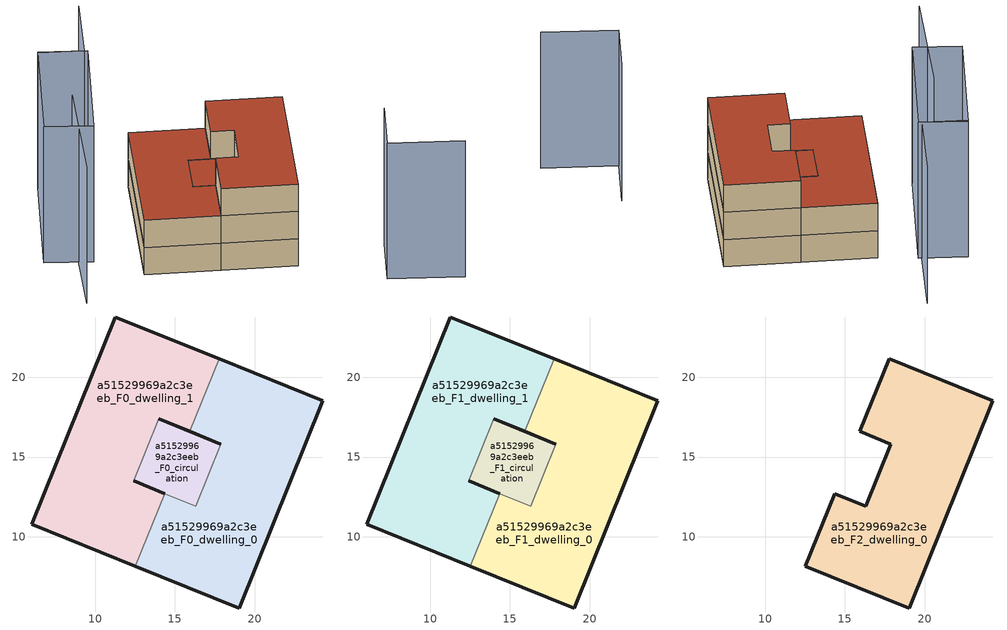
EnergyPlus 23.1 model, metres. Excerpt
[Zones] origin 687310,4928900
a51529969a2c3eeb_F0_dwelling_0
 floor ground (EU_floor_Construction): 24.26,18.52 19.03,5.55 12.53,8.18 14.36,12.72 16.31,11.93 17.88,15.82 15.93,16.61 17.77,21.14 z0
 wall outside (EU_wall_Construction): 15.93,16.61 17.88,15.82 / 12.53,8.18 19.03,5.55 24.26,18.52 17.77,21.14 z0:3
 wall to a51529969a2c3eeb_F0_dwelling_1 (EU_wall_Construction): 17.77,21.14 15.93,16.61 / 14.36,12.72 12.53,8.18 z0:3
 wall to a51529969a2c3eeb_F0_circulation (EU_wall_Construction): 17.88,15.82 16.31,11.93 14.36,12.72 z0:3
a51529969a2c3eeb_F0_dwelling_1
 floor ground (EU_floor_Construction): 17.77,21.14 15.93,16.61 13.98,17.39 12.41,13.5 14.36,12.72 12.53,8.18 6.03,10.8 11.27,23.77 z0
 wall outside (EU_wall_Construction): 13.98,17.39 15.93,16.61 / 17.77,21.14 11.27,23.77 6.03,10.8 12.53,8.18 / 14.36,12.72 12.41,13.5 z0:3
 wall to a51529969a2c3eeb_F0_circulation (EU_wall_Construction): 12.41,13.5 13.98,17.39 z0:3
a51529969a2c3eeb_F0_circulation
 floor ground (EU_floor_Construction): 17.88,15.82 16.31,11.93 12.41,13.5 13.98,17.39 z0
 wall outside (EU_wall_Construction): 17.88,15.82 13.98,17.39 / 12.41,13.5 14.36,12.72 z0:3
a51529969a2c3eeb_F1_dwelling_0
 floor to a51529969a2c3eeb_F0_dwelling_0 (EU_floor_Construction): 24.26,18.52 19.03,5.55 12.53,8.18 14.36,12.72 16.31,11.93 17.88,15.82 15.93,16.61 17.77,21.14 z3
 wall outside (EU_wall_Construction): 15.93,16.61 17.88,15.82 / 12.53,8.18 19.03,5.55 24.26,18.52 17.77,21.14 z3:6
 wall to a51529969a2c3eeb_F1_dwelling_1 (EU_wall_Construction): 17.77,21.14 15.93,16.61 / 14.36,12.72 12.53,8.18 z3:6
 wall to a51529969a2c3eeb_F1_circulation (EU_wall_Construction): 17.88,15.82 16.31,11.93 14.36,12.72 z3:6
a51529969a2c3eeb_F1_dwelling_1
 floor to a51529969a2c3eeb_F0_dwelling_1 (EU_floor_Construction): 17.77,21.14 15.93,16.61 13.98,17.39 12.41,13.5 14.36,12.72 12.53,8.18 6.03,10.8 11.27,23.77 z3
 wall outside (EU_wall_Construction): 13.98,17.39 15.93,16.61 / 17.77,21.14 11.27,23.77 6.03,10.8 12.53,8.18 / 14.36,12.72 12.41,13.5 z3:6
 wall to a51529969a2c3eeb_F1_circulation (EU_wall_Construction): 12.41,13.5 13.98,17.39 z3:6
 roof outside (EU_roof_Construction): 12.53,8.18 14.36,12.72 12.41,13.5 13.98,17.39 15.93,16.61 17.77,21.14 11.27,23.77 6.03,10.8 z6
a51529969a2c3eeb_F1_circulation
 floor to a51529969a2c3eeb_F0_circulation (EU_floor_Construction): 17.88,15.82 16.31,11.93 12.41,13.5 13.98,17.39 z3
 wall outside (EU_wall_Construction): 17.88,15.82 13.98,17.39 / 12.41,13.5 14.36,12.72 z3:6
 roof outside (EU_roof_Construction): 16.31,11.93 17.88,15.82 13.98,17.39 12.41,13.5 z6
a51529969a2c3eeb_F2_dwelling_0
 floor to a51529969a2c3eeb_F1_dwelling_0 (EU_floor_Construction): 24.26,18.52 19.03,5.55 12.53,8.18 14.36,12.72 16.31,11.93 17.88,15.82 15.93,16.61 17.77,21.14 z6
 wall outside (EU_wall_Construction): 19.03,5.55 24.26,18.52 17.77,21.14 15.93,16.61 17.88,15.82 16.31,11.93 14.36,12.72 12.53,8.18 19.03,5.55 z6:9
 roof outside (EU_roof_Construction): 19.03,5.55 24.26,18.52 17.77,21.14 15.93,16.61 17.88,15.82 16.31,11.93 14.36,12.72 12.53,8.18 z9
shading: 31.58,-3.1 25.18,-0.08 / 25.18,-0.08 27.52,4.89 / 3.49,19.97 -0.65,9.27 / 10.64,32.22 7.76,25.66 / 7.76,25.66 3.89,27.37 / -1.15,16.75 3.94,27.49 / 3.94,27.49 8.05,25.55 / 8.05,25.55 2.97,14.8 / 2.97,14.8 -1.15,16.75 z0:15
[Building]
EU S2 Campaign: North Axis=0; Terrain=City; Solar Distribution=FullExterior
[Site:Location]
Bologna: Latitude=44.5; Longitude=11.25; Time Zone=1; Elevation=37
[SizingPeriod:WeatherFileDays]
AnnualSizingPeriod: Begin Month=1; Begin Day of Month=1; End Month=12; End Day of Month=31; Day of Week for Start Day=Monday; Use Weather File Daylight Saving Period=No; Use Weather File Rain and Snow Indicators=No
[MATERIAL]
EU_InternalMass_Material: Roughness=MediumRough; Thickness=0.1; Conductivity=1; Density=1800; Specific Heat=900; Thermal Absorptance=0.9; Solar Absorptance=0.7; Visible Absorptance=0.7
[MATERIAL:NOMASS] Roughness=MediumRough; Thermal Absorptance=0.9; Solar Absorptance=0.7; Visible Absorptance=0.7
Name | Thermal Resistance
EU_wall_NoMass | 0.937881
EU_roof_NoMass | 0.548572
EU_floor_NoMass | 0.71348
[CONSTRUCTION]
EU_wall_Construction: EU_wall_NoMass
EU_roof_Construction: EU_roof_NoMass
EU_floor_Construction: EU_floor_NoMass
EU_InternalMass_Construction: EU_InternalMass_Material
[ZONE] Type=1; Multiplier=1; Ceiling Height=autocalculate; Floor Area=autocalculate; Part of Total Floor Area=Yes
Name | Volume
a51529969a2c3eeb_F0_dwelling_0; a51529969a2c3eeb_F1_dwelling_0; a51529969a2c3eeb_F2_dwelling_0 | 267.54
a51529969a2c3eeb_F0_dwelling_1; a51529969a2c3eeb_F1_dwelling_1 | 267.538
a51529969a2c3eeb_F0_circulation; a51529969a2c3eeb_F1_circulation | 52.9197
[INTERNALMASS] Construction=EU_InternalMass_Construction
Name | Zone or ZoneList | Surface Area
a51529969a2c3eeb_F0_dwelling_0_EU_InternalMass | a51529969a2c3eeb_F0_dwelling_0 | 89.1796
a51529969a2c3eeb_F0_dwelling_1_EU_InternalMass | a51529969a2c3eeb_F0_dwelling_1 | 89.1796
a51529969a2c3eeb_F1_dwelling_0_EU_InternalMass | a51529969a2c3eeb_F1_dwelling_0 | 89.1796
a51529969a2c3eeb_F1_dwelling_1_EU_InternalMass | a51529969a2c3eeb_F1_dwelling_1 | 89.1796
a51529969a2c3eeb_F2_dwelling_0_EU_InternalMass | a51529969a2c3eeb_F2_dwelling_0 | 195.999
[OTHEREQUIPMENT] Fuel Type=Electricity; Design Level Calculation Method=Watts/Area; Power per Zone Floor Area=1; Fraction Latent=0; Fraction Radiant=0; Fraction Lost=0; Carbon Dioxide Generation Rate=0; EndUse Subcategory=EU_Step8_InternalGains
Name | Zone or ZoneList or Space or SpaceList | Schedule
EU_Step8_InternalGain_a51529969a2c3eeb_F0_dwelling_0_f000 | a51529969a2c3eeb_F0_dwelling_0 | EU_Step8_GainSchedule_a51529969a2c3eeb_F0_dwelling_0_f000
EU_Step8_InternalGain_a51529969a2c3eeb_F0_dwelling_1_f000 | a51529969a2c3eeb_F0_dwelling_1 | EU_Step8_GainSchedule_a51529969a2c3eeb_F0_dwelling_1_f000
EU_Step8_InternalGain_a51529969a2c3eeb_F1_dwelling_0_f000 | a51529969a2c3eeb_F1_dwelling_0 | EU_Step8_GainSchedule_a51529969a2c3eeb_F1_dwelling_0_f000
EU_Step8_InternalGain_a51529969a2c3eeb_F1_dwelling_1_f000 | a51529969a2c3eeb_F1_dwelling_1 | EU_Step8_GainSchedule_a51529969a2c3eeb_F1_dwelling_1_f000
EU_Step8_InternalGain_a51529969a2c3eeb_F2_dwelling_0_f000 | a51529969a2c3eeb_F2_dwelling_0 | EU_Step8_GainSchedule_a51529969a2c3eeb_F2_dwelling_0_f000
[ZONEINFILTRATION:DESIGNFLOWRATE] Schedule=EU_AlwaysOn; Design Flow Rate Calculation Method=Flow/Area; Flow Rate per Floor Area=0.0005; Constant Term Coefficient=1; Temperature Term Coefficient=0; Velocity Term Coefficient=0; Velocity Squared Term Coefficient=0
Name | Zone or ZoneList or Space or SpaceList
EU_Circulation_Infiltration_a51529969a2c3eeb_F0_circulation | a51529969a2c3eeb_F0_circulation
EU_Circulation_Infiltration_a51529969a2c3eeb_F1_circulation | a51529969a2c3eeb_F1_circulation
[ZONEVENTILATION:DESIGNFLOWRATE] Schedule=EU_AlwaysOn; Design Flow Rate Calculation Method=AirChanges/Hour; Air Changes per Hour=0.687892; Ventilation Type=Natural; Fan Pressure Rise=0; Fan Total Efficiency=1; Constant Term Coefficient=1; Temperature Term Coefficient=0; Velocity Term Coefficient=0; Velocity Squared Term Coefficient=0; Minimum Indoor Temperature=-100; Maximum Indoor Temperature=100; Delta Temperature=-100; Minimum Outdoor Temperature=-100; Maximum Outdoor Temperature=100; Maximum Wind Speed=40
Name | Zone or ZoneList or Space or SpaceList
EU_ConstantAir_a51529969a2c3eeb_F0_dwelling_0 | a51529969a2c3eeb_F0_dwelling_0
EU_ConstantAir_a51529969a2c3eeb_F0_dwelling_1 | a51529969a2c3eeb_F0_dwelling_1
EU_ConstantAir_a51529969a2c3eeb_F1_dwelling_0 | a51529969a2c3eeb_F1_dwelling_0
EU_ConstantAir_a51529969a2c3eeb_F1_dwelling_1 | a51529969a2c3eeb_F1_dwelling_1
EU_ConstantAir_a51529969a2c3eeb_F2_dwelling_0 | a51529969a2c3eeb_F2_dwelling_0
[HVACTEMPLATE:THERMOSTAT] Constant Heating Setpoint=20; Constant Cooling Setpoint=50
EU_HeatOnly_a51529969a2c3eeb_F0_dwelling_0; EU_HeatOnly_a51529969a2c3eeb_F0_dwelling_1; EU_HeatOnly_a51529969a2c3eeb_F1_dwelling_0; EU_HeatOnly_a51529969a2c3eeb_F1_dwelling_1; EU_HeatOnly_a51529969a2c3eeb_F2_dwelling_0
[HVACTEMPLATE:ZONE:IDEALLOADSAIRSYSTEM] System Availability Schedule=EU_AlwaysOn; Maximum Heating Supply Air Temperature=50; Minimum Cooling Supply Air Temperature=13; Maximum Heating Supply Air Humidity Ratio=0.0156; Minimum Cooling Supply Air Humidity Ratio=0.0077; Heating Limit=NoLimit; Cooling Limit=NoLimit; Heating Availability Schedule=EU_AlwaysOn; Cooling Availability Schedule=EU_CoolingOff; Dehumidification Control Type=ConstantSensibleHeatRatio; Cooling Sensible Heat Ratio=0.7; Dehumidification Setpoint=60; Humidification Control Type=None; Humidification Setpoint=30; Outdoor Air Method=None; Outdoor Air Flow Rate per Person=0.00944; Outdoor Air Flow Rate per Zone Floor Area=0; Outdoor Air Flow Rate per Zone=0; Demand Controlled Ventilation Type=None; Outdoor Air Economizer Type=NoEconomizer; Heat Recovery Type=None; Sensible Heat Recovery Effectiveness=0.7; Latent Heat Recovery Effectiveness=0.65
Name | Template Thermostat
a51529969a2c3eeb_F0_dwelling_0 | EU_HeatOnly_a51529969a2c3eeb_F0_dwelling_0
a51529969a2c3eeb_F0_dwelling_1 | EU_HeatOnly_a51529969a2c3eeb_F0_dwelling_1
a51529969a2c3eeb_F1_dwelling_0 | EU_HeatOnly_a51529969a2c3eeb_F1_dwelling_0
a51529969a2c3eeb_F1_dwelling_1 | EU_HeatOnly_a51529969a2c3eeb_F1_dwelling_1
a51529969a2c3eeb_F2_dwelling_0 | EU_HeatOnly_a51529969a2c3eeb_F2_dwelling_0
[SIZING:ZONE] Zone Cooling Design Supply Air Temperature Input Method=SupplyAirTemperature; Zone Cooling Design Supply Air Temperature=13; Zone Heating Design Supply Air Temperature Input Method=SupplyAirTemperature; Zone Heating Design Supply Air Temperature=50; Zone Cooling Design Supply Air Humidity Ratio=0.008; Zone Heating Design Supply Air Humidity Ratio=0.008; Cooling Design Air Flow Method=DesignDay; Cooling Design Air Flow Rate=0; Cooling Minimum Air Flow per Zone Floor Area=0.000762; Cooling Minimum Air Flow=0; Cooling Minimum Air Flow Fraction=0.2; Heating Design Air Flow Method=DesignDay; Heating Design Air Flow Rate=0; Heating Maximum Air Flow per Zone Floor Area=0.002032; Heating Maximum Air Flow=0.141576; Heating Maximum Air Flow Fraction=0.3; Account for Dedicated Outdoor Air System=No; Dedicated Outdoor Air System Control Strategy=NeutralSupplyAir; Dedicated Outdoor Air Low Setpoint Temperature for Design=autosize; Dedicated Outdoor Air High Setpoint Temperature for Design=autosize; Zone Load Sizing Method=Sensible Load Only No Latent Load; Zone Latent Cooling Design Supply Air Humidity Ratio Input Method=HumidityRatioDifference; Zone Cooling Design Supply Air Humidity Ratio Difference=0.005; Zone Latent Heating Design Supply Air Humidity Ratio Input Method=HumidityRatioDifference; Zone Humidification Design Supply Air Humidity Ratio Difference=0.005
a51529969a2c3eeb_F0_dwelling_0; a51529969a2c3eeb_F0_dwelling_1; a51529969a2c3eeb_F1_dwelling_0; a51529969a2c3eeb_F1_dwelling_1; a51529969a2c3eeb_F2_dwelling_0
[SCHEDULE:CONSTANT]
Name | Hourly Value
EU_AlwaysOn | 1
EU_CoolingOff | 0
[SCHEDULE:FILE] Column Number=1; Rows to Skip at Top=0; Number of Hours of Data=8760; Column Separator=Comma; Interpolate to Timestep=No; Minutes per Item=60; Adjust Schedule for Daylight Savings=Yes
Name | File
EU_Step8_GainSchedule_a51529969a2c3eeb_F0_dwelling_0_f000 | ../../schedules/a51529969a2c3eeb/a51529969a2c3eeb_F0_dwelling_0_f000_gain.csv
EU_Step8_GainSchedule_a51529969a2c3eeb_F0_dwelling_1_f000 | ../../schedules/a51529969a2c3eeb/a51529969a2c3eeb_F0_dwelling_1_f000_gain.csv
EU_Step8_GainSchedule_a51529969a2c3eeb_F1_dwelling_0_f000 | ../../schedules/a51529969a2c3eeb/a51529969a2c3eeb_F1_dwelling_0_f000_gain.csv
EU_Step8_GainSchedule_a51529969a2c3eeb_F1_dwelling_1_f000 | ../../schedules/a51529969a2c3eeb/a51529969a2c3eeb_F1_dwelling_1_f000_gain.csv
EU_Step8_GainSchedule_a51529969a2c3eeb_F2_dwelling_0_f000 | ../../schedules/a51529969a2c3eeb/a51529969a2c3eeb_F2_dwelling_0_f000_gain.csv
